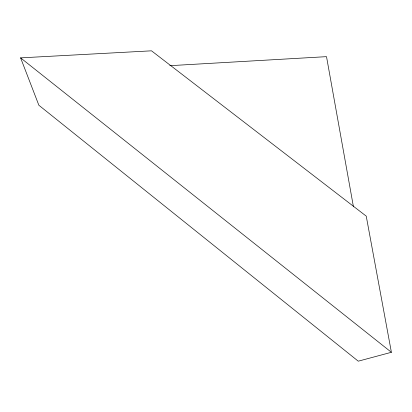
<?xml version="1.0" encoding="UTF-8"?>
<svg xmlns="http://www.w3.org/2000/svg" width="412" height="412" viewBox="0 0 412 412"><rect width="100%" height="100%" fill="white"/><g stroke="black" fill="none" stroke-linecap="round" stroke-linejoin="round"><path stroke-width="0.62" d="M391.4 352.286L358.255 361.18L38.857 105.24L20.6 57.871L151.508 50.82L366.237 216.135L391.4 352.286L20.6 57.871M169.785 65.683L326.515 56.655L353.45 206.829"/></g></svg>
